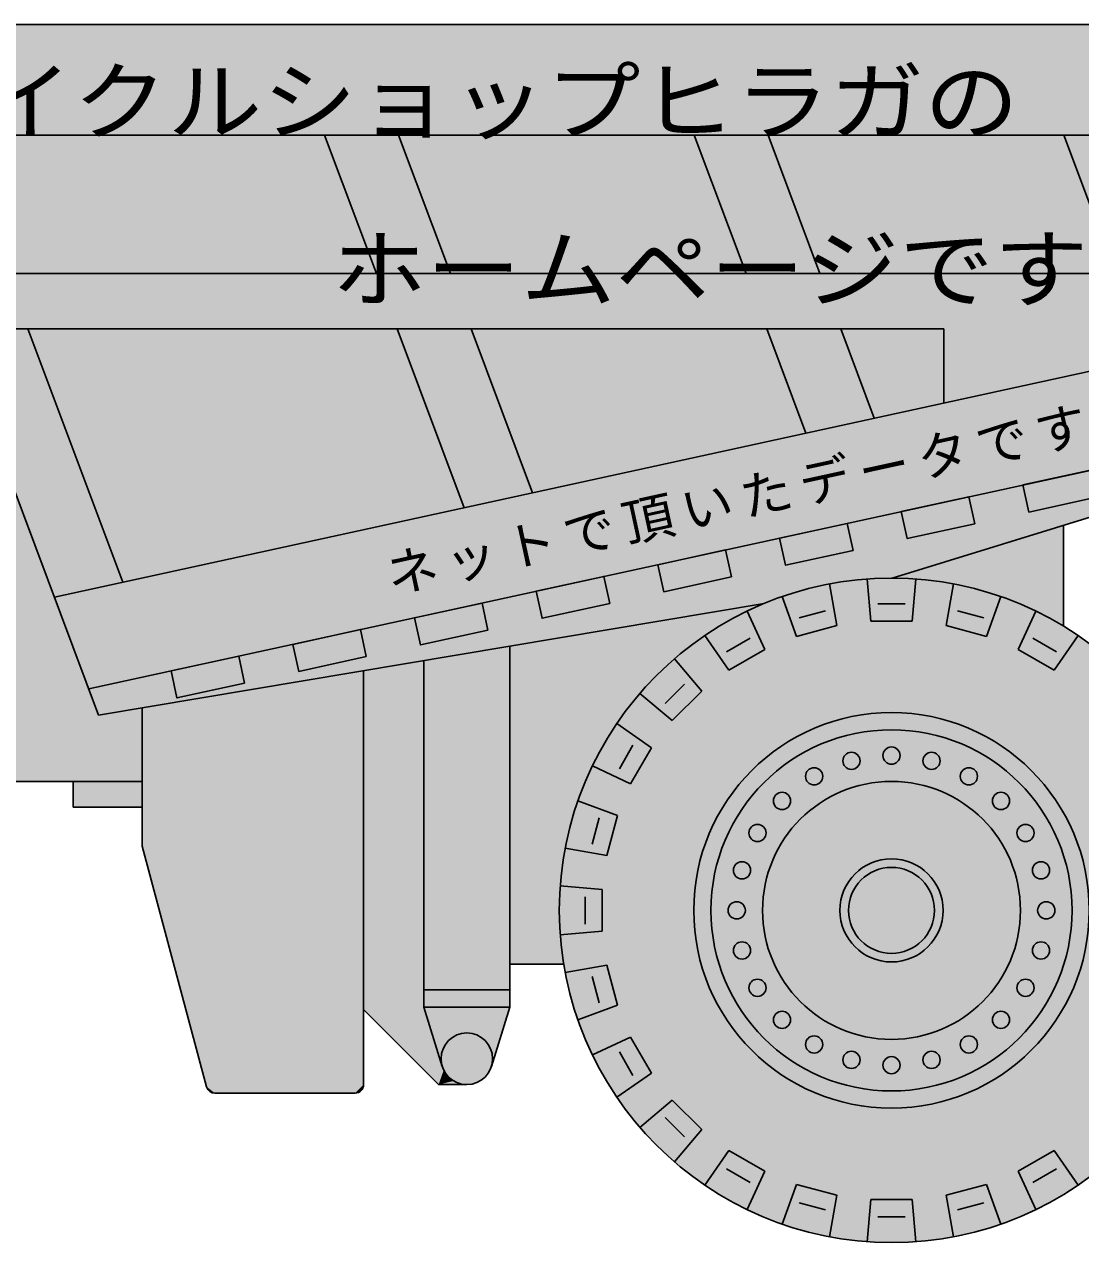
# Model space of a CAD drawing. Units: millimetres, scale not verified. Extents: x -7268 to 7268, y -3651 to 3651.
# Drawn here: x -1960 to 4183, y -3651 to 3432 of the extents above; entities that cross this region are included whole.
import ezdxf
from ezdxf.enums import TextEntityAlignment as Align

# ---------------------------------------------------------------- set-up
doc = ezdxf.new("R2010")
doc.units = ezdxf.units.MM
doc.header["$LTSCALE"] = 50
for name, color, linetype in [('0-0', 7, 'Continuous'), ('0-8', 6, 'Continuous'), ('0-A', 41, 'Continuous')]:
    doc.layers.add(name, color=color, linetype=linetype)
doc.styles.add('ＤＦPOP体', font='')
doc.styles.get('ＤＦPOP体').set_extended_font_data('ＤＦPOP体')

msp = doc.modelspace()

# ---------------------------------------------------------------- hatches: boundary and pattern name
at = {"layer": '0-A'}
for color, points in [(7, [(5014.57, -1719.73, 1), (1151.12, -1719.73, 1)]), (256, [(4232.84, -1719.73, 1), (1932.84, -1719.73, 1)]), (7, [(3132.84, -819.73, 1), (3032.84, -819.73, 1)]), (7, [(2899.91, -850.4, 1), (2799.91, -850.4, 1)]), (7, [(3365.78, -850.4, 1), (3265.78, -850.4, 1)]), (7, [(2682.84, -940.31, 1), (2582.84, -940.31, 1)]), (7, [(3582.84, -940.31, 1), (3482.84, -940.31, 1)]), (7, [(2496.45, -1083.34, 1), (2396.45, -1083.34, 1)]), (7, [(3769.24, -1083.34, 1), (3669.24, -1083.34, 1)]), (7, [(2353.42, -1269.73, 1), (2253.42, -1269.73, 1)]), (7, [(3912.27, -1269.73, 1), (3812.27, -1269.73, 1)]), (7, [(2263.51, -1486.8, 1), (2163.51, -1486.8, 1)]), (1, [(3332.84, -1719.73, 1), (2832.84, -1719.73, 1)]), (7, [(4002.18, -1486.8, 1), (3902.18, -1486.8, 1)]), (7, [(2232.84, -1719.73, 1), (2132.84, -1719.73, 1)]), (7, [(4032.84, -1719.73, 1), (3932.84, -1719.73, 1)]), (7, [(2263.51, -1952.67, 1), (2163.51, -1952.67, 1)]), (7, [(4002.18, -1952.67, 1), (3902.18, -1952.67, 1)]), (7, [(2353.42, -2169.73, 1), (2253.42, -2169.73, 1)]), (7, [(3912.27, -2169.73, 1), (3812.27, -2169.73, 1)]), (7, [(2496.45, -2356.13, 1), (2396.45, -2356.13, 1)]), (7, [(3769.24, -2356.13, 1), (3669.24, -2356.13, 1)]), (256, [(763.22, -2582.46, 1), (463.22, -2582.46, 1)]), (52, [(763.22, -2582.46, 1), (463.22, -2582.46, 1)]), (7, [(2682.84, -2499.16, 1), (2582.84, -2499.16, 1)]), (7, [(3582.84, -2499.16, 1), (3482.84, -2499.16, 1)]), (7, [(2899.91, -2589.07, 1), (2799.91, -2589.07, 1)]), (7, [(3365.78, -2589.07, 1), (3265.78, -2589.07, 1)]), (7, [(3132.84, -2619.73, 1), (3032.84, -2619.73, 1)]), (256, [(-899.78, -2745.4, 0.33945), (-851.49, -2782.46)]), (256, [(-36.78, -2782.46, 0.41421), (13.22, -2732.46)])]:
    msp.add_hatch(color=color, dxfattribs=at).paths.add_polyline_path(points)

# ---------------------------------------------------------------- linework, layer by layer
at = {"layer": '0-0'}
for p, q in [((6946.3, 3431.54), (-2231.93, 3431.54)), ((-2792.83, 2787.63), (7053.62, 2787.63)), ((87.86, 1982.74), (-213.97, 2787.63)), ((517.67, 1982.74), (215.84, 2787.63)), ((2236.91, 1982.74), (1935.08, 2787.63)), ((2666.72, 1982.74), (2364.89, 2787.63)), ((4385.96, 1982.74), (4084.13, 2787.63)), ((-1785.39, 101.15), (7171.61, 2055.4)), ((-2490.99, 1982.74), (6466.82, 1982.74)), ((-2148.92, 1660.79), (3387.1, 1660.79)), ((-1388.09, 187.83), (-1940.45, 1660.79)), ((598.42, 621.25), (208.6, 1660.79)), ((995.73, 707.94), (638.41, 1660.79)), ((2584.94, 1054.67), (2357.64, 1660.79)), ((2982.24, 1141.36), (2787.45, 1660.79)), ((3387.1, 1660.79), (3387.1, 1229.69)), ((-1585.5, -431.92), (7268.25, 1499.81)), ((-1528.38, -584.22), (-2148.92, 1070.54)), ((5432.74, 934.57), (3086.29, 211.99)), ((4082.84, 518.88), (4082.84, -66.99)), ((-1528.38, -584.22), (2342.07, 64.31)), ((863.22, -183.48), (863.22, -2282.46)), ((363.22, -267.26), (363.22, -2282.46)), ((13.22, -325.91), (13.22, -2732.46)), ((-1274.6, -541.69), (-1274.6, -1346.58)), ((-2326.81, -969.73), (-1274.6, -969.73)), ((-1677.01, -969.73), (-1677.01, -1119.73)), ((-1677.01, -1119.73), (-1274.6, -1119.73)), ((-1274.6, -1346.58), (-899.78, -2745.4)), ((863.22, -2032.46), (1176.6, -2032.46)), ((363.22, -2182.46), (863.22, -2182.46)), ((13.22, -2296.94), (448.75, -2732.46)), ((363.22, -2282.46), (863.22, -2282.46)), ((469.94, -2626.86), (363.22, -2282.46)), ((756.5, -2626.86), (863.22, -2282.46)), ((613.22, -2732.46), (448.75, -2732.46)), ((-851.49, -2782.46), (-36.78, -2782.46))]:
    msp.add_line(p, q, dxfattribs=at)
at = {"layer": '0-0', "color": 2}
for p, q in [((2764.35, -64.02), (2721.68, 177.93)), ((2961.96, -38.01), (2940.55, 206.75)), ((3203.73, -38.01), (3225.14, 206.75)), ((3401.34, -64.02), (3444, 177.93)), ((2530.82, -126.6), (2446.79, 104.27)), ((3634.87, -126.6), (3718.9, 104.27)), ((2346.67, -202.87), (2242.84, 19.8)), ((2698.44, 21.84), (2544.96, -19.28)), ((3162.29, 61.99), (3003.4, 61.99)), ((3620.73, -19.28), (3467.25, 21.84)), ((3819.02, -202.87), (3922.85, 19.8)), ((2764.35, -64.02), (2530.82, -126.6)), ((3203.73, -38.01), (2961.96, -38.01)), ((3634.87, -126.6), (3401.34, -64.02)), ((2137.29, -323.76), (1996.37, -122.5)), ((2260.78, -136.99), (2123.18, -216.43)), ((4042.51, -216.43), (3904.91, -136.99)), ((4028.4, -323.76), (4169.32, -122.5)), ((2346.67, -202.87), (2137.29, -323.76)), ((4028.4, -323.76), (3819.02, -202.87)), ((1979.16, -445.09), (1821.24, -256.89)), ((1879.15, -403.69), (1766.8, -516.04)), ((1808.2, -616.05), (1620, -458.13)), ((1979.16, -445.09), (1808.2, -616.05)), ((1686.87, -774.18), (1485.61, -633.26)), ((1579.54, -760.07), (1500.1, -897.67)), ((1686.87, -774.18), (1565.98, -983.56)), ((1565.98, -983.56), (1343.32, -879.73)), ((1489.71, -1167.7), (1258.84, -1083.67)), ((1382.39, -1181.85), (1341.27, -1335.33)), ((1489.71, -1167.7), (1427.13, -1401.24)), ((1427.13, -1401.24), (1185.18, -1358.57)), ((1401.12, -1598.85), (1156.37, -1577.44)), ((1401.12, -1598.85), (1401.12, -1840.62)), ((1301.12, -1640.29), (1301.12, -1799.18)), ((1401.12, -1840.62), (1156.37, -1862.03)), ((1427.13, -2038.23), (1185.18, -2080.89)), ((1427.13, -2038.23), (1489.71, -2271.76)), ((1341.27, -2104.14), (1382.39, -2257.62)), ((1489.71, -2271.76), (1258.84, -2355.79)), ((1565.98, -2455.91), (1343.32, -2559.74)), ((1565.98, -2455.91), (1686.87, -2665.29)), ((1500.1, -2541.8), (1579.54, -2679.4)), ((1686.87, -2665.29), (1485.61, -2806.21)), ((1808.2, -2823.42), (1620, -2981.34)), ((1808.2, -2823.42), (1979.16, -2994.37)), ((1766.8, -2923.43), (1879.15, -3035.78)), ((1979.16, -2994.37), (1821.24, -3182.58)), ((2137.29, -3115.71), (1996.37, -3316.96)), ((2137.29, -3115.71), (2346.67, -3236.6)), ((3819.02, -3236.6), (4028.4, -3115.71)), ((4028.4, -3115.71), (4169.32, -3316.96)), ((2123.18, -3223.03), (2260.78, -3302.48)), ((2346.67, -3236.6), (2242.84, -3459.26)), ((3819.02, -3236.6), (3922.85, -3459.26)), ((3904.91, -3302.48), (4042.51, -3223.03)), ((2530.82, -3312.87), (2446.79, -3543.74)), ((2530.82, -3312.87), (2764.35, -3375.45)), ((3401.34, -3375.45), (3634.87, -3312.87)), ((3634.87, -3312.87), (3718.9, -3543.74)), ((2764.35, -3375.45), (2721.68, -3617.4)), ((3401.34, -3375.45), (3444, -3617.4)), ((2544.96, -3420.19), (2698.44, -3461.31)), ((2961.96, -3401.46), (2940.55, -3646.21)), ((2961.96, -3401.46), (3203.73, -3401.46)), ((3203.73, -3401.46), (3225.14, -3646.21)), ((3467.25, -3461.31), (3620.73, -3420.19)), ((3003.4, -3501.46), (3162.29, -3501.46))]:
    msp.add_line(p, q, dxfattribs=at)
at = {"layer": '0-0'}
for points in [[(4274.98, 681.97), (4240.67, 839.25), (3847.47, 753.46), (3881.79, 596.18)], [(3567.23, 527.55), (3532.92, 684.83), (3139.72, 599.04), (3174.04, 441.76)], [(2859.48, 373.13), (2825.17, 530.41), (2431.98, 444.62), (2466.29, 287.35)], [(2151.74, 218.72), (2117.42, 375.99), (1724.23, 290.21), (1758.54, 132.93)], [(1443.99, 64.3), (1409.67, 221.58), (1016.48, 135.79), (1050.79, -21.49)], [(736.24, -90.12), (701.92, 67.16), (308.73, -18.63), (343.05, -175.91)], [(28.49, -244.54), (-5.82, -87.26), (-399.02, -173.05), (-364.7, -330.32)], [(-679.26, -398.95), (-713.57, -241.68), (-1106.76, -327.46), (-1072.45, -484.74)]]:
    msp.add_lwpolyline(points, close=True, dxfattribs=at)
at = {"layer": '0-0', "color": 2}
msp.add_circle((3082.84, -1719.73), 1931.73, dxfattribs=at)
at = {"layer": '0-0'}
for centre, radius in [((3082.84, -1719.73), 1150), ((3082.84, -1719.73), 1050), ((3082.84, -819.73), 50), ((2849.91, -850.4), 50), ((3315.78, -850.4), 50), ((2632.84, -940.31), 50), ((3532.84, -940.31), 50), ((3082.84, -1719.73), 750), ((2446.45, -1083.34), 50), ((3719.24, -1083.34), 50), ((2303.42, -1269.73), 50), ((3862.27, -1269.73), 50), ((2213.51, -1486.8), 50), ((3082.84, -1719.73), 300), ((3082.84, -1719.73), 250), ((3952.18, -1486.8), 50), ((2182.84, -1719.73), 50), ((3982.84, -1719.73), 50), ((2213.51, -1952.67), 50), ((3952.18, -1952.67), 50), ((2303.42, -2169.73), 50), ((3862.27, -2169.73), 50), ((2446.45, -2356.13), 50), ((3719.24, -2356.13), 50), ((613.22, -2582.46), 150), ((2632.84, -2499.16), 50), ((3532.84, -2499.16), 50), ((2849.91, -2589.07), 50), ((3315.78, -2589.07), 50), ((3082.84, -2619.73), 50)]:
    msp.add_circle(centre, radius, dxfattribs=at)
for centre, start, end in [((-851.49, -2732.46), 195, 270), ((-36.78, -2732.46), 270, 0)]:
    msp.add_arc(centre, 50, start, end, dxfattribs=at)
at = {"layer": '0-A'}
for points in [[(-2792.83, 2787.63), (7053.62, 2787.63), (6946.3, 3431.54)], [(-2792.83, 2787.63), (6946.3, 3431.54), (-2280.99, 3181.58)], [(6946.3, 3431.54), (-2274.74, 3182.06), (-2280.99, 3181.58)], [(6946.3, 3431.54), (-2267.63, 3183.59), (-2274.74, 3182.06)], [(6946.3, 3431.54), (-2261.82, 3185.73), (-2267.63, 3183.59)], [(6946.3, 3431.54), (-2257.23, 3187.96), (-2261.82, 3185.73)], [(6946.3, 3431.54), (-2251.91, 3191.49), (-2257.23, 3187.96)], [(6946.3, 3431.54), (-2246.62, 3196.03), (-2251.91, 3191.49)], [(6946.3, 3431.54), (-2243, 3200.22), (-2246.62, 3196.03)], [(6946.3, 3431.54), (-2239.25, 3205.33), (-2243, 3200.22)], [(6946.3, 3431.54), (-2236.23, 3211.05), (-2239.25, 3205.33)], [(6946.3, 3431.54), (-2233.66, 3218.26), (-2236.23, 3211.05)], [(6946.3, 3431.54), (-2232.26, 3225.03), (-2233.66, 3218.26)], [(6946.3, 3431.54), (-2231.93, 3231.54), (-2232.26, 3225.03)], [(6946.3, 3431.54), (-2231.93, 3431.54), (-2231.93, 3231.54)], [(215.84, 2787.63), (-213.97, 2787.63), (517.67, 1982.74), (87.86, 1982.74)], [(1935.08, 2787.63), (2364.89, 2787.63), (2236.91, 1982.74), (2666.72, 1982.74)], [(4084.13, 2787.63), (4513.94, 2787.63), (4385.96, 1982.74), (4815.77, 1982.74)], [(-1785.39, 101.15), (7171.61, 2055.4), (-1585.5, -431.92), (7268.25, 1499.81)], [(-2148.92, 1982.74), (-2148.92, 1070.54), (-2061.18, 1982.74), (-1388.09, 187.83)], [(3387.1, 1660.79), (6466.82, 1982.74), (-2061.18, 1982.74)], [(3387.1, 1660.79), (-2061.18, 1982.74), (-1940.45, 1660.79)], [(3387.1, 1660.79), (6466.82, 1901.63), (6466.82, 1982.74)], [(3387.1, 1660.79), (3387.1, 1229.69), (6466.82, 1901.63)], [(208.6, 1660.79), (638.41, 1660.79), (598.42, 621.25), (995.73, 707.94)], [(2787.45, 1660.79), (2357.64, 1660.79), (2982.24, 1141.36), (2584.94, 1054.67)], [(-1528.38, -584.22), (-2148.92, 1070.54), (-2148.92, 372.97)], [(-2148.92, 1070.54), (-1785.39, 101.14), (-1388.09, 187.83)], [(-1528.38, -584.22), (-2148.92, 372.97), (-2326.81, -969.73)], [(863.22, -183.48), (2275.1, 35.17), (2342.07, 64.31)], [(863.22, -183.48), (2242.84, 19.8), (2275.1, 35.17)], [(863.22, -183.48), (2189.11, -7.71), (2242.84, 19.8)], [(863.22, -183.48), (2150.65, -27.38), (2189.11, -7.71)], [(863.22, -183.48), (2106.44, -53.02), (2150.65, -27.38)], [(863.22, -183.48), (2071.07, -74.47), (2106.44, -53.02)], [(863.22, -183.48), (2039.24, -94.14), (2071.07, -74.47)], [(863.22, -183.48), (1996.37, -122.5), (2039.24, -94.14)], [(863.22, -183.48), (1947.28, -156.48), (1996.37, -122.5)], [(863.22, -183.48), (13.22, -325.91), (13.22, -2296.94)], [(863.22, -183.48), (13.22, -2296.94), (448.75, -2732.46)], [(863.22, -183.48), (448.75, -2732.46), (469.94, -2626.86)], [(863.22, -183.48), (469.94, -2626.86), (759.83, -2550.72)], [(863.22, -183.48), (863.22, -2282.46), (756.5, -2626.86)], [(863.22, -183.48), (1907.72, -186.54), (1947.28, -156.48)], [(863.22, -183.48), (863.22, -2032.46), (1176.6, -2032.46)], [(863.22, -183.48), (1176.6, -2032.46), (1165.21, -1949.18)], [(863.22, -183.48), (1165.21, -1949.18), (1156.37, -1862.03)], [(863.22, -183.48), (1156.37, -1862.03), (1152.17, -1789.14)], [(863.22, -183.48), (1152.17, -1789.14), (1151.51, -1711.77)], [(863.22, -183.48), (1151.51, -1711.77), (1153.28, -1630.65)], [(863.22, -183.48), (1153.28, -1630.65), (1156.37, -1577.44)], [(863.22, -183.48), (1156.37, -1577.44), (1159.47, -1544.66)], [(863.22, -183.48), (1159.47, -1544.66), (1167.42, -1467.07)], [(863.22, -183.48), (1167.42, -1467.07), (1179.36, -1387.94)], [(863.22, -183.48), (1179.36, -1387.94), (1185.18, -1358.57)], [(863.22, -183.48), (1185.18, -1358.57), (1196.38, -1305.27)], [(863.22, -183.48), (1196.38, -1305.27), (1212.52, -1238.07)], [(863.22, -183.48), (1212.52, -1238.07), (1234.4, -1157.61)], [(863.22, -183.48), (1234.4, -1157.61), (1258.84, -1083.67)], [(863.22, -183.48), (1258.84, -1083.67), (1287.89, -1004.42)], [(863.22, -183.48), (1287.89, -1004.42), (1320.83, -928.16)], [(863.22, -183.48), (1320.83, -928.16), (1343.32, -879.73)], [(863.22, -183.48), (1343.32, -879.73), (1359.07, -847.69)], [(863.22, -183.48), (1359.07, -847.69), (1381.84, -803.49)], [(863.22, -183.48), (1381.84, -803.49), (1400.19, -770.11)], [(863.22, -183.48), (1400.19, -770.11), (1443.07, -697.6)], [(863.22, -183.48), (1443.07, -697.6), (1485.61, -633.26)], [(863.22, -183.48), (1485.61, -633.26), (1499.66, -612.5)], [(863.22, -183.48), (1499.66, -612.5), (1535.25, -563.21)], [(863.22, -183.48), (1535.25, -563.21), (1562.22, -528.5)], [(863.22, -183.48), (1562.22, -528.5), (1592.28, -490.48)], [(863.22, -183.48), (1592.28, -490.48), (1620, -458.13)], [(863.22, -183.48), (1620, -458.13), (1665.67, -406.92)], [(863.22, -183.48), (1665.67, -406.92), (1696.39, -375.09)], [(863.22, -183.48), (1696.39, -375.09), (1756.08, -315.19)], [(863.22, -183.48), (1756.08, -315.19), (1783.93, -289.77)], [(863.22, -183.48), (1783.93, -289.77), (1821.24, -256.89)], [(863.22, -183.48), (1821.24, -256.89), (1862.4, -222.57)], [(863.22, -183.48), (1862.4, -222.57), (1907.72, -186.54)], [(-1274.6, -541.69), (-1274.6, -1346.58), (13.22, -325.91), (13.22, -2732.46)], [(-2326.81, -969.73), (-1274.6, -969.73), (-1274.6, -541.69)], [(-2326.81, -969.73), (-1274.6, -541.69), (-1528.38, -584.22)], [(-1274.6, -969.73), (-1677.01, -969.73), (-1274.6, -1119.73), (-1677.01, -1119.73)], [(-1274.6, -1346.58), (-899.78, -2745.4), (13.22, -2732.46), (-36.78, -2782.46)], [(448.75, -2732.46), (475.11, -2641), (469.94, -2626.86)], [(448.75, -2732.46), (478.69, -2649.03), (475.11, -2641)], [(448.75, -2732.46), (483.19, -2657.5), (478.69, -2649.03)], [(448.75, -2732.46), (488.51, -2666.06), (483.19, -2657.5)], [(448.75, -2732.46), (495.19, -2675.19), (488.51, -2666.06)], [(448.75, -2732.46), (501.18, -2682.35), (495.19, -2675.19)], [(448.75, -2732.46), (510.43, -2691.82), (501.18, -2682.35)], [(-899.78, -2745.4), (-851.49, -2782.46), (-36.78, -2782.46)], [(448.75, -2732.46), (517.85, -2698.37), (510.43, -2691.82)], [(448.75, -2732.46), (528.29, -2706.32), (517.85, -2698.37)], [(448.75, -2732.46), (536.02, -2711.25), (528.29, -2706.32)], [(448.75, -2732.46), (545.1, -2716.19), (536.02, -2711.25)], [(448.75, -2732.46), (555.19, -2720.99), (545.1, -2716.19)], [(448.75, -2732.46), (567.81, -2725.62), (555.19, -2720.99)], [(448.75, -2732.46), (576.45, -2727.98), (567.81, -2725.62)], [(448.75, -2732.46), (590.12, -2730.55), (576.45, -2727.98)], [(448.75, -2732.46), (603.02, -2732.53), (590.12, -2730.55)]]:
    msp.add_solid(points, dxfattribs=at)
at = {"layer": '0-A', "color": 31}
for points in [[(-2363.02, 2787.63), (-213.97, 2787.63), (-2061.18, 1982.74), (87.86, 1982.74)], [(215.84, 2787.63), (1935.08, 2787.63), (517.67, 1982.74), (2236.91, 1982.74)], [(2364.89, 2787.63), (4084.13, 2787.63), (2666.72, 1982.74), (4385.96, 1982.74)], [(208.6, 1660.79), (-1940.45, 1660.79), (598.42, 621.25), (-1388.09, 187.83)], [(638.41, 1660.79), (2357.64, 1660.79), (995.73, 707.94), (2584.94, 1054.67)], [(3387.1, 1660.79), (2787.45, 1660.79), (3387.1, 1229.69), (2982.24, 1141.36)], [(3847.47, 753.46), (4240.67, 839.25), (3881.79, 596.18), (4274.98, 681.97)], [(3139.72, 599.04), (3532.92, 684.83), (3174.04, 441.76), (3567.23, 527.55)], [(2431.98, 444.62), (2466.29, 287.35), (2825.17, 530.41), (2859.48, 373.13)], [(1724.23, 290.21), (1758.54, 132.93), (2117.42, 375.99), (2151.74, 218.72)], [(1016.48, 135.79), (1050.79, -21.49), (1409.67, 221.58), (1443.99, 64.3)], [(308.73, -18.63), (343.05, -175.91), (701.92, 67.16), (736.24, -90.12)], [(-399.02, -173.05), (-5.82, -87.26), (-364.7, -330.32), (28.49, -244.54)], [(-1106.76, -327.46), (-713.57, -241.68), (-1072.45, -484.74), (-679.26, -398.95)]]:
    msp.add_solid(points, dxfattribs=at)
at = {"layer": '0-A', "color": 52}
for points in [[(3881.79, 596.18), (4082.84, 518.88), (5432.74, 934.57)], [(3881.79, 596.18), (3847.47, 753.46), (3532.92, 684.83)], [(3881.79, 596.18), (3532.92, 684.83), (3567.23, 527.55)], [(3027.72, 211.18), (3139.72, 599.04), (2825.17, 530.41)], [(3027.72, 211.18), (3174.04, 441.76), (3139.72, 599.04)], [(3174.04, 441.76), (4082.84, 518.88), (3881.79, 596.18)], [(3027.72, 211.18), (2825.17, 530.41), (2859.48, 373.13)], [(3174.04, 441.76), (3086.29, 211.99), (4082.84, 518.88)], [(4082.84, 518.88), (3086.29, 211.99), (3135.23, 211.31)], [(4082.84, 518.88), (3135.23, 211.31), (3190.05, 209.25)], [(4082.84, 518.88), (3190.05, 209.25), (3225.14, 206.75)], [(4082.84, 518.88), (3225.14, 206.75), (3271.54, 202.91)], [(4082.84, 518.88), (3271.54, 202.91), (3335.06, 195.1)], [(4082.84, 518.88), (3335.06, 195.1), (3388.41, 187.88)], [(4082.84, 518.88), (3388.41, 187.88), (3444, 177.93)], [(4082.84, 518.88), (3444, 177.93), (3498.78, 166.66)], [(4082.84, 518.88), (3498.78, 166.66), (3572.76, 148.98)], [(4082.84, 518.88), (3572.76, 148.98), (3649.24, 127.17)], [(4082.84, 518.88), (3649.24, 127.17), (3718.9, 104.27)], [(4082.84, 518.88), (3718.9, 104.27), (3771.11, 85.17)], [(4082.84, 518.88), (3771.11, 85.17), (3808.1, 70.73)], [(4082.84, 518.88), (3808.1, 70.73), (3864.84, 46.41)], [(4082.84, 518.88), (3864.84, 46.41), (3922.85, 19.8)], [(4082.84, 518.88), (3922.85, 19.8), (3961.36, 0.43)], [(4082.84, 518.88), (3961.36, 0.43), (4020.16, -30.07)], [(4020.16, -30.07), (4082.84, -66.99), (4082.84, 518.88)], [(2342.07, 64.31), (2431.98, 444.62), (2117.42, 375.99)], [(2342.07, 64.31), (2466.29, 287.35), (2431.98, 444.62)], [(3027.72, 211.18), (3086.29, 211.99), (3174.04, 441.76)], [(2342.07, 64.31), (2117.42, 375.99), (2151.74, 218.72)], [(2859.48, 373.13), (2342.07, 64.31), (2385.17, 81.32)], [(2859.48, 373.13), (2466.29, 287.35), (2342.07, 64.31)], [(2859.48, 373.13), (2385.17, 81.32), (2435.12, 100.48)], [(2859.48, 373.13), (2435.12, 100.48), (2451.63, 105.93)], [(2859.48, 373.13), (2451.63, 105.93), (2479.48, 115.51)], [(2859.48, 373.13), (2479.48, 115.51), (2525.46, 129.8)], [(2859.48, 373.13), (2525.46, 129.8), (2560.84, 140.28)], [(2859.48, 373.13), (2560.84, 140.28), (2603.87, 151.67)], [(2859.48, 373.13), (2603.87, 151.67), (2632.85, 158.94)], [(2859.48, 373.13), (2632.85, 158.94), (2655.84, 164.25)], [(2859.48, 373.13), (2655.84, 164.25), (2686.59, 170.93)], [(2859.48, 373.13), (2686.59, 170.93), (2721.68, 177.93)], [(2859.48, 373.13), (2721.68, 177.93), (2748.38, 182.62)], [(2859.48, 373.13), (2748.38, 182.62), (2782.08, 188.61)], [(2859.48, 373.13), (2782.08, 188.61), (2803.7, 191.46)], [(2859.48, 373.13), (2803.7, 191.46), (2823.73, 194.86)], [(2859.48, 373.13), (2823.73, 194.86), (2855.56, 198.83)], [(2859.48, 373.13), (2855.56, 198.83), (2898.3, 202.67)], [(2898.3, 202.67), (2940.55, 206.75), (2859.48, 373.13)], [(2859.48, 373.13), (2940.55, 206.75), (2985.73, 209.41)], [(2859.48, 373.13), (2985.73, 209.41), (3027.72, 211.18)], [(1724.23, 290.21), (1409.67, 221.58), (1443.99, 64.3)], [(1758.54, 132.93), (1724.23, 290.21), (1443.99, 64.3)], [(2342.07, 64.31), (2151.74, 218.72), (1758.54, 132.93)], [(-1072.45, -484.74), (2342.07, 64.31), (1758.54, 132.93)], [(1016.48, 135.79), (701.92, 67.16), (736.24, -90.12)], [(1050.79, -21.49), (1016.48, 135.79), (736.24, -90.12)], [(-1072.45, -484.74), (-1274.6, -541.69), (2342.07, 64.31)], [(308.73, -18.63), (-5.82, -87.26), (28.49, -244.54)], [(343.05, -175.91), (308.73, -18.63), (28.49, -244.54)], [(-399.02, -173.05), (-713.57, -241.68), (-679.26, -398.95)], [(-364.7, -330.32), (-399.02, -173.05), (-679.26, -398.95)], [(-1585.5, -431.92), (-1106.76, -327.46), (-1528.38, -584.22), (-1274.6, -541.69)], [(-1106.76, -327.46), (-1072.45, -484.74), (-1274.6, -541.69)]]:
    msp.add_solid(points, dxfattribs=at)

# ---------------------------------------------------------------- texts
at = {"layer": '0-8', "style": 'ＤＦPOP体', "width": 1.1}
for s, p in [('サイクルショップヒラガの', (-2777.48, 2690.9)), ('ホームページです', (-172.65, 1715.77))]:
    msp.add_text(s, height=366.6, dxfattribs=at).set_placement(p, align=Align.BOTTOM_LEFT)
at = {"layer": '0-8', "color": 3, "insert": (178.4, 93.5), "char_height": 219.9, "attachment_point": 7, "rotation": 12.308, "style": 'ＤＦPOP体'}
msp.add_mtext('\\T1.17;ネットで頂いたデータです', dxfattribs=at)

doc.saveas('drawing.dxf')
